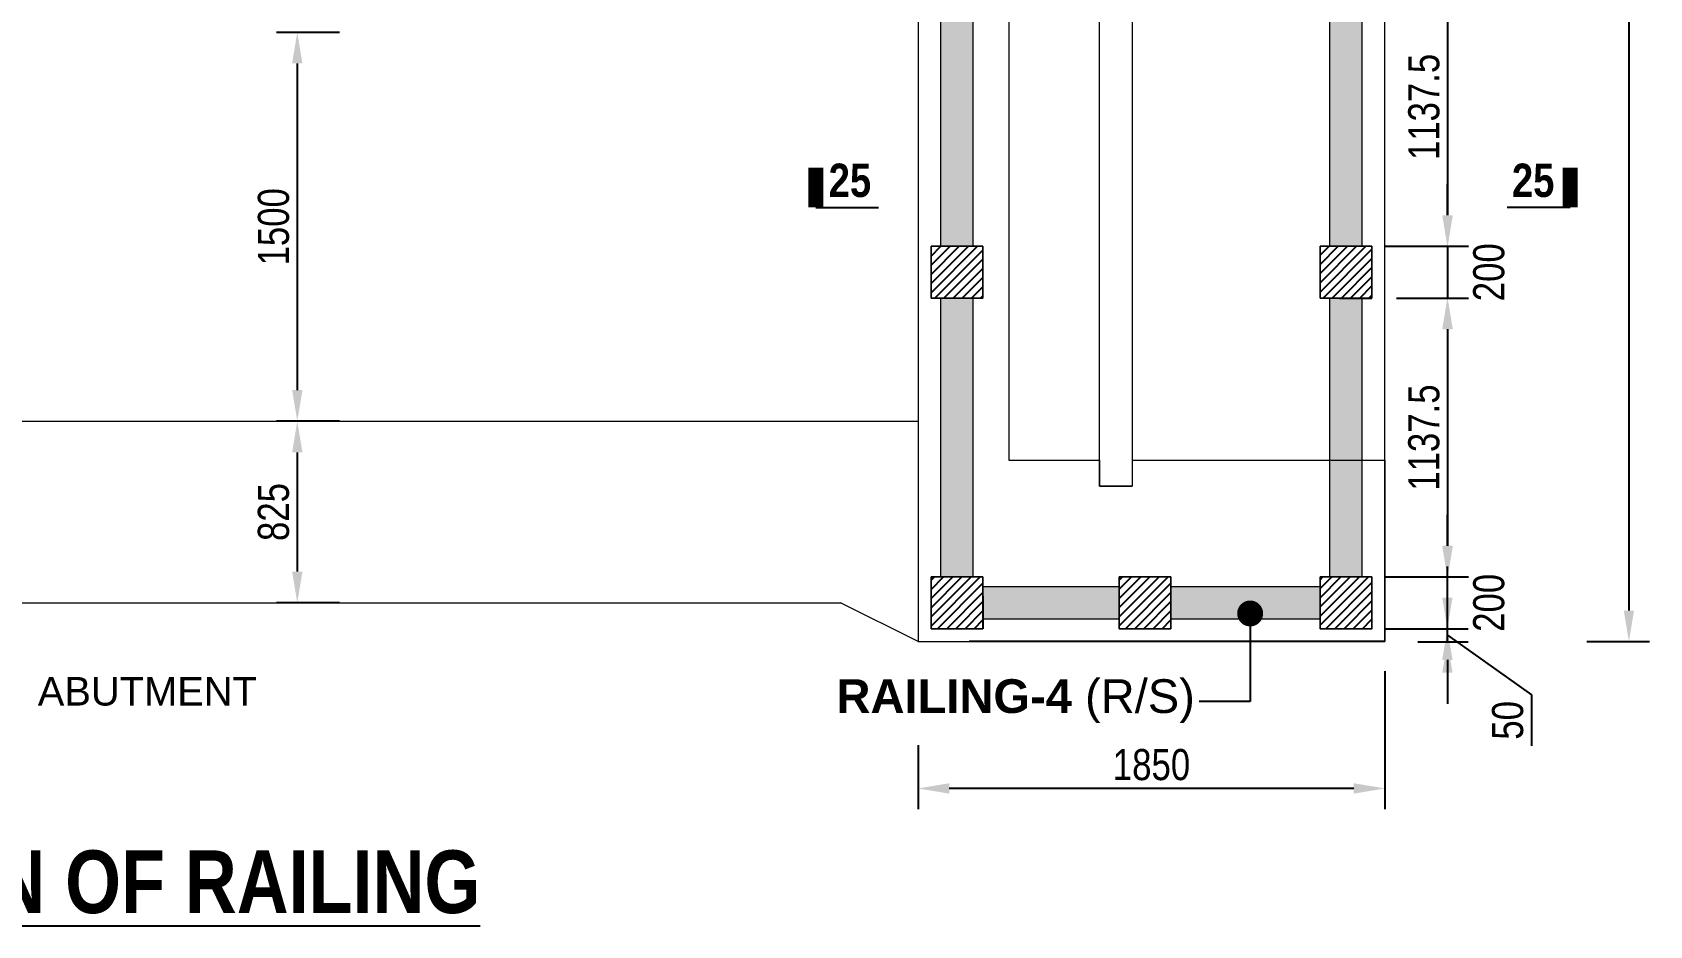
# Model space of a CAD drawing. Extents: x -358915 to 1258323, y -1667244 to -305611.
# Drawn here: x 1101144 to 1107380, y -1475267 to -1471821 of the extents above; entities that cross this region are included whole.
import ezdxf

# ---------------------------------------------------------------- set-up
doc = ezdxf.new("R2010")
doc.units = 0
doc.header["$LTSCALE"] = 300
doc.header["$MEASUREMENT"] = 0
doc.linetypes.add('DASHED', pattern=[0.75, 0.5, -0.25])
doc.linetypes.add('DASHED2', pattern=[9.525, 6.35, -3.175])
doc.layers.get('0').update_dxf_attribs({"linetype": 'CONTINUOUS'})
doc.layers.get('DEFPOINTS').update_dxf_attribs({"linetype": 'CONTINUOUS'})
for name, color, linetype, lineweight in [('Dim', 7, 'CONTINUOUS', 9), ('Railing', 8, 'CONTINUOUS', 0), ('Ralling', 5, 'CONTINUOUS', 18), ('slop', 8, 'CONTINUOUS', 9)]:
    doc.layers.add(name, color=color, linetype=linetype, lineweight=lineweight)
for name, color, linetype in [('DOTTED', 240, 'DASHED2'), ('LINE', 7, 'CONTINUOUS'), ('TEXT', 10, 'CONTINUOUS')]:
    doc.layers.add(name, color=color, linetype=linetype)
doc.styles.add('Arial', font='arial.ttf')
doc.styles.add('DIM', font='isocp3.shx')
doc.styles.add('SH-T2', font='arial.ttf', dxfattribs={"width": 0.8})
doc.styles.add('style1', font='times.ttf')
doc.styles.add('text', font='ARIALN.TTF', dxfattribs={"height": 1.6})
doc.dimstyles.new('dim_50', dxfattribs={"dimtxt": 100, "dimasz": 100, "dimexe": 50, "dimexo": 30, "dimgap": 30, "dimtad": 1, "dimdec": 0, "dimzin": 0, "dimdsep": 46, "dimtxsty": 'DIM', "dimcen": 0.09, "dimclrd": 5, "dimclre": 5, "dimclrt": 7, "dimadec": 0, "dimazin": 0, "dimtfac": 1, "dimtdec": 0, "dimtmove": 0, "dimatfit": 3, "dimfxl": 1, "dimtolj": 1, "dimtzin": 0, "dimarcsym": 1})
doc.dimstyles.get("Standard").update_dxf_attribs({"dimtxt": 75, "dimasz": 75, "dimexe": 60, "dimexo": 60, "dimgap": 100, "dimtad": 1, "dimdec": 0, "dimzin": 0, "dimdsep": 46, "dimtxsty": 'style1', "dimcen": 0.09, "dimclrd": 5, "dimclre": 5, "dimadec": 0, "dimazin": 0, "dimtfac": 1, "dimtdec": 0, "dimtofl": 0, "dimtmove": 0, "dimatfit": 3, "dimfxl": 1, "dimtolj": 1, "dimtzin": 0, "dimarcsym": 0})

# ---------------------------------------------------------------- blocks, each defined once
blk = doc.blocks.new('*D1253')
at = {"layer": 'DEFPOINTS', "color": 0, "transparency": 16777216}
for p in [(1102378.2, -1471821.1), (1102165.7, -1473321.1), (1102378.2, -1473321.1)]:
    blk.add_point(p, dxfattribs=at)
at = {"layer": 'LINE', "color": 5, "lineweight": -2, "transparency": 16777216}
for p, q in [((1102328.2, -1471821.1), (1102085.7, -1471821.1)), ((1102165.7, -1471941.1), (1102165.7, -1473201.1)), ((1102328.2, -1473321.1), (1102085.7, -1473321.1))]:
    blk.add_line(p, q, dxfattribs=at)
at = {"layer": 'LINE', "color": 5, "transparency": 16777216}
for points in [[(1102145.7, -1471941.1), (1102185.7, -1471941.1), (1102165.7, -1471821.1)], [(1102145.7, -1473201.1), (1102185.7, -1473201.1), (1102165.7, -1473321.1)]]:
    blk.add_solid(points, dxfattribs=at)
at = {"layer": 'LINE', "color": 7, "transparency": 16777216, "insert": (1102074.4, -1472571.1), "char_height": 120, "attachment_point": 5, "rotation": 90, "style": 'SH-T2'}
blk.add_mtext('\\A1;1500', dxfattribs=at)
blk = doc.blocks.new('*D1254')
at = {"layer": 'DEFPOINTS', "color": 0, "transparency": 16777216}
for p in [(1102378.2, -1473321.1), (1102165.6, -1474021.1), (1102378.2, -1474021.1)]:
    blk.add_point(p, dxfattribs=at)
at = {"layer": 'LINE', "color": 5, "lineweight": -2, "transparency": 16777216}
for p, q in [((1102328.2, -1473321.1), (1102085.6, -1473321.1)), ((1102165.6, -1473441.1), (1102165.6, -1473901.1)), ((1102328.2, -1474021.1), (1102085.6, -1474021.1))]:
    blk.add_line(p, q, dxfattribs=at)
at = {"layer": 'LINE', "color": 5, "transparency": 16777216}
for points in [[(1102145.6, -1473441.1), (1102185.6, -1473441.1), (1102165.6, -1473321.1)], [(1102145.6, -1473901.1), (1102185.6, -1473901.1), (1102165.6, -1474021.1)]]:
    blk.add_solid(points, dxfattribs=at)
at = {"layer": 'LINE', "color": 7, "transparency": 16777216, "insert": (1102074.4, -1473671.1), "char_height": 120, "attachment_point": 5, "rotation": 90, "style": 'SH-T2'}
blk.add_mtext('\\A1;825', dxfattribs=at)
blk = doc.blocks.new('sec')
at = {"layer": 'TEXT', "color": 5, "const_width": 200}
blk.add_lwpolyline([(0, 0), (0, 537)], dxfattribs=at)
at = {"layer": 'TEXT', "color": 5}
blk.add_lwpolyline([(0, 0), (-848, 0)], dxfattribs=at)
blk = doc.blocks.new('*D1294')
at = {"layer": 'DEFPOINTS', "color": 0, "transparency": 16777216}
for p in [(1107051.6, -1468771.1), (1107087.8, -1474171.1), (1107300.4, -1474171.1)]:
    blk.add_point(p, dxfattribs=at)
at = {"layer": 'LINE', "color": 5, "lineweight": -2, "transparency": 16777216}
for p, q in [((1107101.6, -1468771.1), (1107380.4, -1468771.1)), ((1107300.4, -1468891.1), (1107300.4, -1474051.1)), ((1107137.8, -1474171.1), (1107380.4, -1474171.1))]:
    blk.add_line(p, q, dxfattribs=at)
at = {"layer": 'LINE', "color": 5, "transparency": 16777216}
for points in [[(1107280.4, -1468891.1), (1107320.4, -1468891.1), (1107300.4, -1468771.1)], [(1107280.4, -1474051.1), (1107320.4, -1474051.1), (1107300.4, -1474171.1)]]:
    blk.add_solid(points, dxfattribs=at)
at = {"layer": 'LINE', "color": 7, "transparency": 16777216, "insert": (1107209.1, -1471471.1), "char_height": 120, "attachment_point": 5, "rotation": 90, "style": 'SH-T2'}
blk.add_mtext('\\A1;5650', dxfattribs=at)
blk = doc.blocks.new('*D1295')
at = {"layer": 'DEFPOINTS', "color": 0, "transparency": 16777216}
for p in [(1106436.6, -1474121.4), (1106600.4, -1474121.4), (1106436.6, -1474171.4)]:
    blk.add_point(p, dxfattribs=at)
at = {"layer": 'LINE', "color": 5, "lineweight": -2, "transparency": 16777216}
for p, q in [((1106600.4, -1474001.4), (1106600.4, -1473881.4)), ((1106486.6, -1474121.4), (1106680.4, -1474121.4)), ((1106600.4, -1474171.4), (1106600.4, -1474121.4)), ((1106600.4, -1474171.4), (1106600.4, -1474121.4)), ((1106486.6, -1474171.4), (1106680.4, -1474171.4)), ((1106600.4, -1474146.4), (1106924.5, -1474376.1)), ((1106600.4, -1474291.4), (1106600.4, -1474411.4)), ((1106924.5, -1474376.1), (1106924.5, -1474573.3))]:
    blk.add_line(p, q, dxfattribs=at)
at = {"layer": 'LINE', "color": 5, "transparency": 16777216}
for points in [[(1106580.4, -1474001.4), (1106620.4, -1474001.4), (1106600.4, -1474121.4)], [(1106580.4, -1474291.4), (1106620.4, -1474291.4), (1106600.4, -1474171.4)]]:
    blk.add_solid(points, dxfattribs=at)
at = {"layer": 'LINE', "color": 7, "transparency": 16777216, "insert": (1106833.3, -1474474.7), "char_height": 120, "attachment_point": 5, "rotation": 90, "style": 'SH-T2'}
blk.add_mtext('\\A1;50', dxfattribs=at)
blk = doc.blocks.new('*D1299')
at = {"layer": 'DEFPOINTS', "color": 0, "transparency": 16777216}
for p in [(1106359.5, -1474235.5, 0), (1104559.5, -1474520.1), (1104559.5, -1474737.3)]:
    blk.add_point(p, dxfattribs=at)
at = {"layer": 'LINE', "color": 5, "lineweight": -2, "transparency": 16777216}
for p, q in [((1106359.5, -1474285.5), (1106359.5, -1474817.3)), ((1104559.5, -1474570.1), (1104559.5, -1474817.3)), ((1106239.5, -1474737.3), (1104679.5, -1474737.3))]:
    blk.add_line(p, q, dxfattribs=at)
at = {"layer": 'LINE', "color": 5, "transparency": 16777216}
for points in [[(1104679.5, -1474717.3), (1104679.5, -1474757.3), (1104559.5, -1474737.3)], [(1106239.5, -1474717.3), (1106239.5, -1474757.3), (1106359.5, -1474737.3)]]:
    blk.add_solid(points, dxfattribs=at)
at = {"layer": 'LINE', "color": 7, "transparency": 16777216, "insert": (1105459.5, -1474646.1), "char_height": 120, "attachment_point": 5, "style": 'SH-T2'}
blk.add_mtext('\\A1;1850', dxfattribs=at)
blk = doc.blocks.new('*D1322')
at = {"layer": 'DEFPOINTS', "color": 0, "transparency": 16777216}
for p in [(1106390.9, -1471571.4), (1106309.5, -1472646.4), (1106601.5, -1472646.4)]:
    blk.add_point(p, dxfattribs=at)
at = {"layer": 'LINE', "color": 5, "lineweight": -2, "transparency": 16777216}
for p, q in [((1106440.9, -1471571.4), (1106681.5, -1471571.4)), ((1106601.5, -1471691.4), (1106601.5, -1472526.4)), ((1106359.5, -1472646.4), (1106681.5, -1472646.4))]:
    blk.add_line(p, q, dxfattribs=at)
at = {"layer": 'LINE', "color": 5, "transparency": 16777216}
for points in [[(1106581.5, -1471691.4), (1106621.5, -1471691.4), (1106601.5, -1471571.4)], [(1106581.5, -1472526.4), (1106621.5, -1472526.4), (1106601.5, -1472646.4)]]:
    blk.add_solid(points, dxfattribs=at)
at = {"layer": 'LINE', "color": 7, "transparency": 16777216, "insert": (1106510.2, -1472108.9), "char_height": 120, "attachment_point": 5, "rotation": 90, "style": 'SH-T2'}
blk.add_mtext('\\A1;1137.5', dxfattribs=at)
blk = doc.blocks.new('*D1323')
at = {"layer": 'DEFPOINTS', "color": 0, "transparency": 16777216}
for p in [(1106390.9, -1472846.4), (1106309.5, -1473921.7), (1106601.5, -1473921.7)]:
    blk.add_point(p, dxfattribs=at)
at = {"layer": 'LINE', "color": 5, "lineweight": -2, "transparency": 16777216}
for p, q in [((1106440.9, -1472846.4), (1106681.5, -1472846.4)), ((1106601.5, -1472966.4), (1106601.5, -1473801.7)), ((1106359.5, -1473921.7), (1106681.5, -1473921.7))]:
    blk.add_line(p, q, dxfattribs=at)
at = {"layer": 'LINE', "color": 5, "transparency": 16777216}
for points in [[(1106581.5, -1472966.4), (1106621.5, -1472966.4), (1106601.5, -1472846.4)], [(1106581.5, -1473801.7), (1106621.5, -1473801.7), (1106601.5, -1473921.7)]]:
    blk.add_solid(points, dxfattribs=at)
at = {"layer": 'LINE', "color": 7, "transparency": 16777216, "insert": (1106510.2, -1473384.1), "char_height": 120, "attachment_point": 5, "rotation": 90, "style": 'SH-T2'}
blk.add_mtext('\\A1;1137.5', dxfattribs=at)
blk = doc.blocks.new('*D1324')
at = {"layer": 'DEFPOINTS', "color": 0, "transparency": 16777216}
for p in [(1106309.5, -1472646.4), (1106353.6, -1472846.4), (1106600.4, -1472846.4)]:
    blk.add_point(p, dxfattribs=at)
at = {"layer": 'LINE', "color": 5, "lineweight": -2, "transparency": 16777216}
for p, q in [((1106600.4, -1472526.4), (1106600.4, -1472406.4)), ((1106359.5, -1472646.4), (1106680.4, -1472646.4)), ((1106600.4, -1472646.4), (1106600.4, -1472846.4)), ((1106403.6, -1472846.4), (1106680.4, -1472846.4)), ((1106600.4, -1472966.4), (1106600.4, -1473086.4))]:
    blk.add_line(p, q, dxfattribs=at)
at = {"layer": 'LINE', "color": 5, "transparency": 16777216}
for points in [[(1106580.4, -1472526.4), (1106620.4, -1472526.4), (1106600.4, -1472646.4)], [(1106580.4, -1472966.4), (1106620.4, -1472966.4), (1106600.4, -1472846.4)]]:
    blk.add_solid(points, dxfattribs=at)
at = {"layer": 'LINE', "color": 7, "transparency": 16777216, "insert": (1106760.6, -1472746.4), "char_height": 120, "attachment_point": 5, "rotation": 90, "style": 'SH-T2'}
blk.add_mtext('\\A1;200', dxfattribs=at)
blk = doc.blocks.new('*D1325')
at = {"layer": 'DEFPOINTS', "color": 0, "transparency": 16777216}
for p in [(1106353.6, -1473921.4), (1106600.4, -1473921.4), (1106309.5, -1474121.7)]:
    blk.add_point(p, dxfattribs=at)
at = {"layer": 'LINE', "color": 5, "lineweight": -2, "transparency": 16777216}
for p, q in [((1106600.4, -1473801.4), (1106600.4, -1473681.4)), ((1106403.6, -1473921.4), (1106680.4, -1473921.4)), ((1106600.4, -1474121.7), (1106600.4, -1473921.4)), ((1106359.5, -1474121.7), (1106680.4, -1474121.7)), ((1106600.4, -1474241.7), (1106600.4, -1474361.7))]:
    blk.add_line(p, q, dxfattribs=at)
at = {"layer": 'LINE', "color": 5, "transparency": 16777216}
for points in [[(1106580.4, -1473801.4), (1106620.4, -1473801.4), (1106600.4, -1473921.4)], [(1106580.4, -1474241.7), (1106620.4, -1474241.7), (1106600.4, -1474121.7)]]:
    blk.add_solid(points, dxfattribs=at)
at = {"layer": 'LINE', "color": 7, "transparency": 16777216, "insert": (1106760.6, -1474021.4), "char_height": 120, "attachment_point": 5, "rotation": 90, "style": 'SH-T2'}
blk.add_mtext('\\A1;200', dxfattribs=at)

msp = doc.modelspace()

# ---------------------------------------------------------------- hatches: boundary and pattern name
at = {"layer": 'LINE', "linetype": 'DASHED', "lineweight": 9, "ltscale": 3}
h = msp.add_hatch(color=15, dxfattribs=at)
h.dxf.hatch_style = 1
h.paths.add_polyline_path([(1105334.5, -1468858.9), (1104859.5, -1468858.9), (1104859.5, -1468983.9), (1105334.5, -1468983.9)])
h.paths.add_polyline_path([(1106059.5, -1468858.9), (1105584.5, -1468858.9), (1105584.5, -1468983.9), (1106059.5, -1468983.9)])
h.paths.add_polyline_path([(1104772, -1469021.4), (1104647, -1469021.4), (1104647, -1470096.4), (1104772, -1470096.4)])
h.paths.add_polyline_path([(1106272, -1469021.4), (1106147, -1469021.4), (1106147, -1470096.7), (1106272, -1470096.7)])
h.paths.add_polyline_path([(1106272, -1470296.7), (1106147, -1470296.7), (1106147, -1471271.1), (1106209.5, -1471271.1, -0.083912), (1106272, -1471301.4)])
h.paths.add_polyline_path([(1104772, -1470296.4), (1104647, -1470296.4), (1104647, -1471371.4), (1104772, -1471371.4)])
h.paths.add_polyline_path([(1106272, -1471301.4, 0.083912), (1106209.5, -1471271.1), (1106147, -1471271.1), (1106147, -1471371.6), (1106272, -1471371.6)])
h.paths.add_polyline_path([(1106272, -1471571.6), (1106147, -1471571.6), (1106147, -1471671.1), (1106209.9, -1471671.1, 0.083396), (1106272, -1471640.9)])
h.paths.add_polyline_path([(1104772, -1471571.4), (1104647, -1471571.4), (1104647, -1472646.4), (1104772, -1472646.4)])
h.paths.add_polyline_path([(1104772, -1472846.4), (1104647, -1472846.4), (1104647, -1473921.1), (1104772, -1473921.1)])
h.paths.add_polyline_path([(1106272, -1471640.9, -0.083396), (1106209.9, -1471671.1), (1106147, -1471671.1), (1106147, -1472646.4), (1106272, -1472646.4)])
h.paths.add_polyline_path([(1106272, -1472846.4), (1106184.5, -1472846.4), (1106147, -1472846.4), (1106147, -1473471.1), (1106272, -1473471.1)])
h.paths.add_polyline_path([(1106272, -1473471.1), (1106147, -1473471.1), (1106147, -1473921.4), (1106272, -1473921.4)])
h.paths.add_polyline_path([(1106109.5, -1473958.6), (1105534.5, -1473958.6), (1105534.5, -1474083.6), (1106109.5, -1474083.6)])
h.paths.add_polyline_path([(1105334.5, -1473958.6), (1104809.5, -1473958.6), (1104809.5, -1474083.6), (1105334.5, -1474083.6)])
at = {"layer": 'LINE'}
h = msp.add_hatch(dxfattribs=at)
h.set_pattern_fill('ANSI31', color=5, scale=200, style=0)
h.set_pattern_definition([(45, (1104609.486, -1470421.384), (-17.67767, 17.67767), [])])
h.paths.add_polyline_path([(1104609.5, -1472846.4), (1104809.5, -1472846.4), (1104809.5, -1472646.4), (1104609.5, -1472646.4)])
h = msp.add_hatch(dxfattribs=at)
h.set_pattern_fill('ANSI31', color=5, scale=200, style=0)
h.set_pattern_definition([(45, (1104409.49, -1470421.383), (-17.67767, 17.67767), [])])
h.paths.add_polyline_path([(1106309.5, -1472846.4), (1106309.5, -1472646.4), (1106109.5, -1472646.4), (1106109.5, -1472846.4)])
h = msp.add_hatch(dxfattribs=at)
h.set_pattern_fill('ANSI31', color=5, scale=200, style=0)
h.set_pattern_definition([(45, (1104609.493, -1469196.423), (-17.67767, 17.67767), [])])
h.paths.add_polyline_path([(1104609.5, -1474121.1), (1104809.5, -1474121.1), (1104809.5, -1473921.1), (1104609.5, -1473921.1)])
h = msp.add_hatch(dxfattribs=at)
h.set_pattern_fill('ANSI31', color=5, scale=200, style=0)
h.set_pattern_definition([(45, (1105334.493, -1469196.406), (-17.67767, 17.67767), [])])
h.paths.add_polyline_path([(1105334.5, -1474121.1), (1105534.5, -1474121.1), (1105534.5, -1473921.1), (1105334.5, -1473921.1)])
h = msp.add_hatch(dxfattribs=at)
h.set_pattern_fill('ANSI31', color=5, scale=200, style=0)
h.set_pattern_definition([(45, (1104409.49, -1469196.717), (-17.67767, 17.67767), [])])
h.paths.add_polyline_path([(1106309.5, -1474121.4), (1106309.5, -1473921.4), (1106109.5, -1473921.4), (1106109.5, -1474121.4)])

# ---------------------------------------------------------------- linework, layer by layer
at = {"color": 5, "linetype": 'DASHED'}
for p, q in [((1106184.5, -1472846.4), (1106309.5, -1472846.4)), ((1104809.5, -1473996.1), (1104809.5, -1474121.1))]:
    msp.add_line(p, q, dxfattribs=at)
at = {"color": 7, "linetype": 'DASHED', "lineweight": 9, "ltscale": 3, "elevation": 0}
for points in [[(1104809.5, -1472646.4), (1104609.5, -1472646.4), (1104609.5, -1472846.4), (1104809.5, -1472846.4)], [(1106109.5, -1472646.4), (1106309.5, -1472646.4), (1106309.5, -1472846.4), (1106109.5, -1472846.4)], [(1104809.5, -1473921.1), (1104609.5, -1473921.1), (1104609.5, -1474121.1), (1104809.5, -1474121.1)], [(1105534.5, -1473921.1), (1105334.5, -1473921.1), (1105334.5, -1474121.1), (1105534.5, -1474121.1)], [(1106109.5, -1473921.4), (1106309.5, -1473921.4), (1106309.5, -1474121.4), (1106109.5, -1474121.4)]]:
    msp.add_lwpolyline(points, close=True, dxfattribs=at)
at = {"color": 7, "elevation": 0}
msp.add_lwpolyline([(1106359.5, -1474171.1), (1104757, -1474171.1)], dxfattribs=at)
at = {"layer": 'Dim', "color": 7, "ltscale": 500}
for p, q in [((1104647, -1472646.4), (1104647, -1471571.4)), ((1104772, -1472646.4), (1104772, -1471571.4)), ((1106147, -1472646.4), (1106147, -1471571.6)), ((1106272, -1472646.4), (1106272, -1471571.6)), ((1104647, -1473921.1), (1104647, -1472846.4)), ((1104772, -1473921.1), (1104772, -1472846.4)), ((1106147, -1473921.4), (1106147, -1472846.4)), ((1106272, -1473921.4), (1106272, -1472846.4)), ((1104809.5, -1473958.6), (1105334.5, -1473958.6)), ((1105534.5, -1473958.6), (1106109.5, -1473958.6)), ((1104809.5, -1474083.6), (1105334.5, -1474083.6)), ((1105534.5, -1474083.6), (1106109.5, -1474083.6))]:
    msp.add_line(p, q, dxfattribs=at)
at = {"layer": 'Dim', "color": 7, "ltscale": 500, "elevation": 0}
msp.add_lwpolyline([(1104559.5, -1474171.1), (1106359.5, -1474171.1), (1106359.5, -1468771.1), (1104559.5, -1468771.4)], close=True, dxfattribs=at)
at = {"layer": 'DOTTED', "color": 0, "linetype": 'DASHED', "lineweight": 20, "ltscale": 1000000.0}
msp.add_line((1098560, -1474021.1), (1104259.8, -1474021.1), dxfattribs=at)
at = {"layer": 'DOTTED', "color": 0, "linetype": 'DASHED', "lineweight": 20, "ltscale": 1000000.0, "elevation": 0}
msp.add_lwpolyline([(1098560, -1473321), (1104559.5, -1473321.1)], dxfattribs=at)
at = {"layer": 'LINE', "lineweight": 18, "ltscale": 2, "elevation": 0}
for points in [[(1104559.5, -1468771.1), (1104559.5, -1474171.1)], [(1106359.5, -1473471.1), (1106359.5, -1474171.1)], [(1104559.5, -1474171.1), (1106359.5, -1474171.1)]]:
    msp.add_lwpolyline(points, dxfattribs=at)
at = {"layer": 'LINE', "color": 8, "linetype": 'DASHED2', "lineweight": 18, "ltscale": 2000, "elevation": 0}
msp.add_lwpolyline([(1105259.5, -1471571.1), (1105384.5, -1471571.1), (1105384.5, -1473571.1), (1105259.5, -1473571.1)], close=True, dxfattribs=at)
for points in [[(1104909.5, -1471671.1), (1104909.5, -1473471.1)], [(1104909.5, -1473471.1), (1105259.5, -1473471.1)], [(1105259.5, -1473471.1), (1105259.5, -1473571.1)], [(1105384.5, -1473471.1), (1106359.5, -1473471.1)], [(1105384.5, -1473471.1), (1105384.5, -1473571.1)], [(1105259.5, -1473571.1), (1105384.5, -1473571.1)]]:
    msp.add_lwpolyline(points, dxfattribs=at)
at = {"layer": 'Railing', "color": 7, "ltscale": 500, "elevation": 0}
for points in [[(1104609.5, -1472646.4), (1104809.5, -1472646.4), (1104809.5, -1472846.4), (1104609.5, -1472846.4)], [(1106309.5, -1472646.4), (1106109.5, -1472646.4), (1106109.5, -1472846.4), (1106309.5, -1472846.4)], [(1104609.5, -1473921.1), (1104809.5, -1473921.1), (1104809.5, -1474121.1), (1104609.5, -1474121.1)], [(1105334.5, -1473921.1), (1105534.5, -1473921.1), (1105534.5, -1474121.1), (1105334.5, -1474121.1)], [(1106309.5, -1473921.4), (1106109.5, -1473921.4), (1106109.5, -1474121.4), (1106309.5, -1474121.4)]]:
    msp.add_lwpolyline(points, close=True, dxfattribs=at)
at = {"layer": 'Ralling', "color": 5, "linetype": 'DASHED', "lineweight": 18, "ltscale": 900000, "elevation": 0}
msp.add_lwpolyline([(1104559.5, -1474171.1), (1104259.8, -1474021.1)], dxfattribs=at)

# ---------------------------------------------------------------- block references
at = {"layer": 'slop', "lineweight": 18, "yscale": 0.2857680000015534, "zscale": 0.285768}
for p, xscale in [((1104164.9, -1472496.5), -0.2857679999433458), ((1104164.9, -1472496.5), -0.2857679999433458), ((1107073.7, -1472496.5), 0.2857679999433458), ((1107073.7, -1472496.5), 0.2857679999433458)]:
    msp.add_blockref('sec', p, dxfattribs=dict(at, xscale=xscale))

# ---------------------------------------------------------------- texts
at = {"layer": 'LINE', "color": 4, "attachment_point": 5, "style": 'Arial'}
for s, insert, char_height, width in [('{\\C7;ABUTMENT}', (1101587.5, -1474363.4), 110, 1697.594), ('{\\fArial|b1|i0|c0|p34;RAILING-4 }(R/S)', (1104935.8, -1474400.8), 130, 2453.389)]:
    msp.add_mtext(s, dxfattribs=dict(at, insert=insert, char_height=char_height, width=width))
at = {"layer": 'TEXT', "color": 7, "lineweight": 18, "char_height": 128.596, "width": 104.953, "style": 'text'}
for insert, attachment_point in [((1104214.7, -1472327.5), 1), ((1107013.1, -1472327.5), 3)]:
    msp.add_mtext('{\\fArial Narrow|b1|i0|c0|p34;25}', dxfattribs=dict(at, insert=insert, attachment_point=attachment_point))
at = {"layer": 'TEXT', "insert": (1100439.3, -1474976.3), "char_height": 204.12, "width": 2957.787, "attachment_point": 1, "style": 'text'}
msp.add_mtext('{\\fArial Narrow|b1|i0|c0|p34;\\H1.1852x;\\L\\C6;PLAN OF RAILING}', dxfattribs=at)

# ---------------------------------------------------------------- dimensions: what is measured, and where the dimension line sits
at = {"layer": 'LINE', "color": 0}
for base, p1, p2, angle, text, picture, middle in [((1107300.4, -1474171.1), (1107051.6, -1468771.1), (1107087.8, -1474171.1), 90, '5650', '*D1294', (1107209.1, -1471471.1)), ((1106601.5, -1472646.4), (1106390.9, -1471571.4), (1106309.5, -1472646.4), 90, '1137.5', '*D1322', (1106510.2, -1472108.9)), ((1106601.5, -1473921.7), (1106390.9, -1472846.4), (1106309.5, -1473921.7), 90, '1137.5', '*D1323', (1106510.2, -1473384.1)), ((1102165.6, -1474021.1), (1102378.2, -1473321.1), (1102378.2, -1474021.1), 90, '825', '*D1254', (1102074.4, -1473671.1)), ((1104559.5, -1474737.3), (1106359.5, -1474235.5, 0), (1104559.5, -1474520.1), 180, '1850', '*D1299', (1105459.5, -1474646.1))]:
    dim = msp.add_linear_dim(base=base, p1=p1, p2=p2, angle=angle, text=text, dimstyle='dim_50', override={"dimtxt": 120, "dimasz": 120, "dimexe": 80, "dimexo": 50, "dimtxsty": 'SH-T2'}, dxfattribs=at)
    dim.commit()
    dim.dimension.update_dxf_attribs({"geometry": picture, "text_midpoint": middle})
dim = msp.add_linear_dim(base=(1102165.7, -1473321.1), p1=(1102378.2, -1471821.1), p2=(1102378.2, -1473321.1), angle=90, dimstyle='dim_50', override={"dimtxt": 120, "dimasz": 120, "dimexe": 80, "dimexo": 50, "dimtxsty": 'SH-T2'}, dxfattribs=at)
dim.commit()
dim.dimension.update_dxf_attribs({"geometry": '*D1253', "text_midpoint": (1102074.4, -1472571.1)})
for base, p1, p2, angle, picture, middle in [((1106600.4, -1472846.4), (1106309.5, -1472646.4), (1106353.6, -1472846.4), 90, '*D1324', (1106760.6, -1472746.4)), ((1106600.4, -1473921.4), (1106309.5, -1474121.7), (1106353.6, -1473921.4), 270, '*D1325', (1106760.6, -1474021.4))]:
    dim = msp.add_linear_dim(base=base, p1=p1, p2=p2, angle=angle, dimstyle='dim_50', override={"dimtxt": 120, "dimasz": 120, "dimexe": 80, "dimexo": 50, "dimtxsty": 'SH-T2', "dimtmove": 2}, dxfattribs=at)
    dim.commit()
    dim.dimension.update_dxf_attribs({"geometry": picture, "text_midpoint": middle, "dimtype": 160})
dim = msp.add_linear_dim(base=(1106600.4, -1474121.4), p1=(1106436.6, -1474171.4), p2=(1106436.6, -1474121.4), angle=270, text='50', dimstyle='dim_50', override={"dimtxt": 120, "dimasz": 120, "dimexe": 80, "dimexo": 50, "dimtxsty": 'SH-T2', "dimtmove": 1}, dxfattribs=at)
dim.commit()
dim.dimension.update_dxf_attribs({"geometry": '*D1295', "text_midpoint": (1106924.5, -1474406.1), "dimtype": 160})

# ---------------------------------------------------------------- leaders
at = {"layer": 'Dim', "linetype": 'DASHED', "lineweight": 9, "ltscale": 3}
msp.add_leader([(1105839.9, -1474062.5), (1105839.9, -1474401.7), (1105643.4, -1474401.7)], dimstyle='Standard', override={"dimasz": 100, "dimtad": 0, "dimldrblk": 'Dot', "dimfxl": 4}, dxfattribs=at)

doc.saveas('drawing.dxf')
